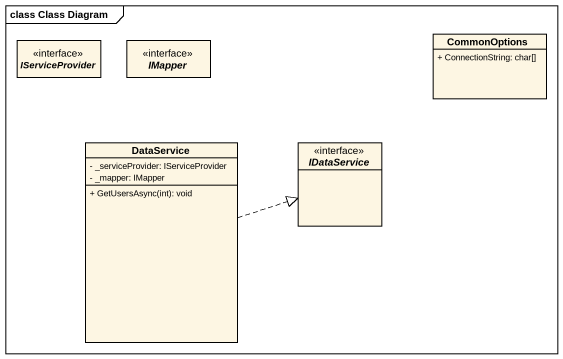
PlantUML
@startuml
mainframe class Class Diagram
hide circle
hide empty members
skinparam classAttributeIconSize 0
interface IServiceProvider
interface IMapper
class CommonOptions {
  + ConnectionString: char[]
}
class DataService {
  - _serviceProvider: IServiceProvider
  - _mapper: IMapper
  + GetUsersAsync(int): void
}
interface IDataService
DataService .right.|> IDataService
@enduml
